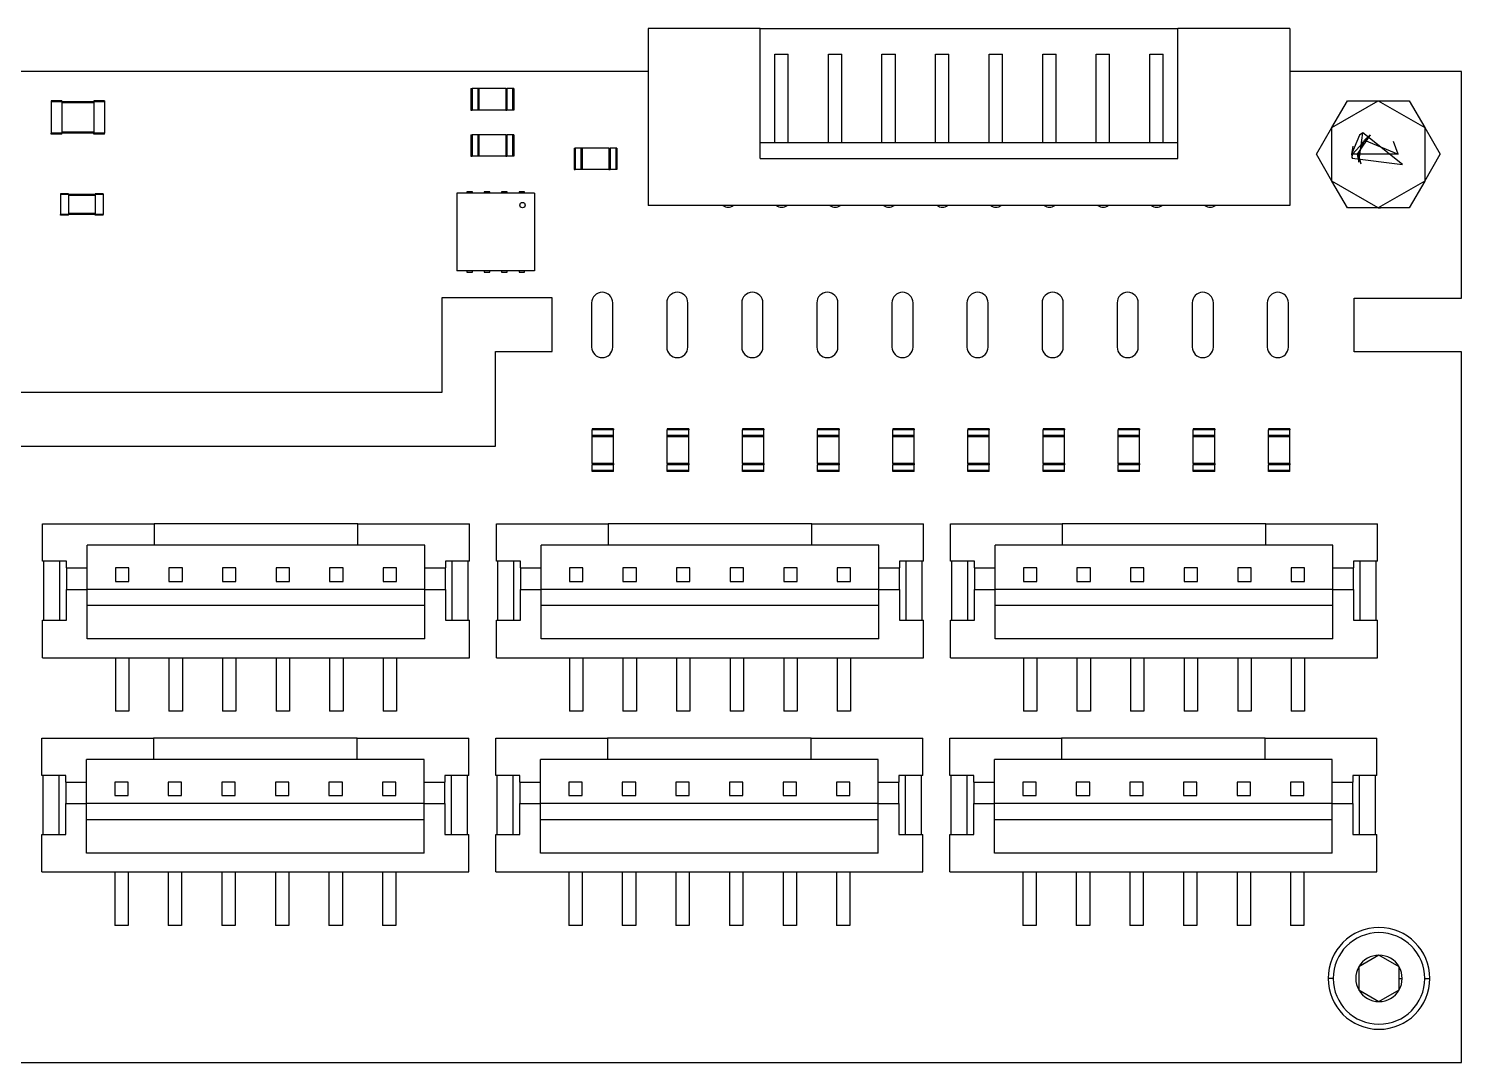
# Model space of a CAD drawing. Extents: x 1.1 to 91.1, y 1.2 to 39.8.
# Drawn here: x 37.7 to 91.1, y 1.2 to 39.8 of the extents above; entities that cross this region are included whole.
import ezdxf

# ---------------------------------------------------------------- set-up
doc = ezdxf.new("R2010")
doc.units = 0
doc.layers.get('0').update_dxf_attribs({"linetype": 'continuous'})

# ---------------------------------------------------------------- blocks, each defined once
blk = doc.blocks.new('SHAPE2DVIEW001')
at = {"color": 0}
for p, q in [((60.785, 39.765), (60.785, 33.165)), ((64.96, 39.765), (60.785, 39.765)), ((64.96, 34.915), (64.96, 39.765)), ((64.96, 39.765), (80.56, 39.765)), ((80.56, 34.915), (80.56, 39.765)), ((84.735, 39.765), (80.56, 39.765)), ((84.735, 39.765), (84.735, 33.165)), ((65.51, 38.815), (66.01, 38.815)), ((65.51, 35.515), (65.51, 38.815)), ((66.01, 35.515), (66.01, 38.815)), ((67.51, 38.815), (68.01, 38.815)), ((67.51, 35.515), (67.51, 38.815)), ((68.01, 35.515), (68.01, 38.815)), ((69.51, 38.815), (70.01, 38.815)), ((69.51, 35.515), (69.51, 38.815)), ((70.01, 35.515), (70.01, 38.815)), ((71.51, 35.515), (71.51, 38.815)), ((71.51, 38.815), (72.01, 38.815)), ((72.01, 35.515), (72.01, 38.815)), ((73.51, 38.815), (74.01, 38.815)), ((73.51, 35.515), (73.51, 38.815)), ((74.01, 35.515), (74.01, 38.815)), ((75.51, 38.815), (76.01, 38.815)), ((75.51, 35.515), (75.51, 38.815)), ((76.01, 35.515), (76.01, 38.815)), ((77.51, 35.515), (77.51, 38.815)), ((77.51, 38.815), (78.01, 38.815)), ((78.01, 35.515), (78.01, 38.815)), ((79.51, 38.815), (80.01, 38.815)), ((79.51, 35.515), (79.51, 38.815)), ((80.01, 35.515), (80.01, 38.815)), ((60.785, 38.164), (1.14, 38.164)), ((91.14, 38.164), (84.735, 38.164)), ((91.14, 29.7), (91.14, 38.164)), ((54.165, 37.525), (54.165, 36.725)), ((54.165, 37.525), (54.165, 36.725)), ((54.42, 37.525), (54.21, 37.525)), ((54.21, 37.525), (54.21, 36.725)), ((54.42, 37.525), (54.42, 36.725)), ((55.465, 37.525), (54.465, 37.525)), ((54.465, 37.525), (54.465, 36.725)), ((55.465, 37.525), (55.465, 36.725)), ((55.72, 37.525), (55.51, 37.525)), ((55.51, 37.525), (55.51, 36.725)), ((55.72, 37.525), (55.72, 36.725)), ((55.765, 37.525), (55.765, 36.725)), ((55.765, 37.525), (55.765, 36.725)), ((38.89, 37.075), (38.49, 37.075)), ((38.49, 37.035), (38.49, 35.865)), ((38.89, 37.035), (38.49, 37.035)), ((40.09, 37.035), (38.89, 37.035)), ((38.89, 37.035), (38.89, 35.865)), ((40.09, 36.995), (38.89, 36.995)), ((40.49, 37.075), (40.09, 37.075)), ((40.09, 37.035), (40.09, 35.865)), ((40.49, 37.035), (40.09, 37.035)), ((40.49, 37.035), (40.49, 35.865)), ((54.42, 36.725), (54.21, 36.725)), ((55.465, 36.725), (54.465, 36.725)), ((55.72, 36.725), (55.51, 36.725)), ((38.89, 35.865), (38.49, 35.865)), ((40.09, 35.905), (38.89, 35.905)), ((40.09, 35.865), (38.89, 35.865)), ((40.09, 35.865), (38.89, 35.865)), ((40.49, 35.865), (40.09, 35.865)), ((38.89, 35.825), (38.49, 35.825)), ((38.89, 35.825), (38.49, 35.825)), ((40.49, 35.825), (40.09, 35.825)), ((40.49, 35.825), (40.09, 35.825)), ((54.165, 35.8), (54.165, 35)), ((54.165, 35.8), (54.165, 35)), ((54.42, 35.8), (54.21, 35.8)), ((54.21, 35.8), (54.21, 35)), ((54.42, 35.8), (54.42, 35)), ((55.465, 35.8), (54.465, 35.8)), ((54.465, 35.8), (54.465, 35)), ((55.465, 35.8), (55.465, 35)), ((55.72, 35.8), (55.51, 35.8)), ((55.51, 35.8), (55.51, 35)), ((55.72, 35.8), (55.72, 35)), ((55.765, 35.8), (55.765, 35)), ((55.765, 35.8), (55.765, 35)), ((64.96, 35.515), (80.56, 35.515)), ((54.42, 35), (54.21, 35)), ((55.465, 35), (54.465, 35)), ((55.72, 35), (55.51, 35)), ((58.015, 35.3), (58.015, 34.5)), ((58.015, 35.3), (58.015, 34.5)), ((58.27, 35.3), (58.06, 35.3)), ((58.06, 35.3), (58.06, 34.5)), ((58.27, 35.3), (58.27, 34.5)), ((59.315, 35.3), (58.315, 35.3)), ((58.315, 35.3), (58.315, 34.5)), ((59.315, 35.3), (59.315, 34.5)), ((59.57, 35.3), (59.36, 35.3)), ((59.36, 35.3), (59.36, 34.5)), ((59.57, 35.3), (59.57, 34.5)), ((59.615, 35.3), (59.615, 34.5)), ((59.615, 35.3), (59.615, 34.5)), ((64.96, 34.915), (80.56, 34.915)), ((58.27, 34.5), (58.06, 34.5)), ((59.315, 34.5), (58.315, 34.5)), ((59.57, 34.5), (59.36, 34.5)), ((39.14, 33.6), (38.84, 33.6)), ((38.84, 33.57), (38.84, 32.83)), ((39.14, 33.57), (38.84, 33.57)), ((40.14, 33.57), (39.14, 33.57)), ((40.14, 33.57), (39.14, 33.57)), ((39.14, 33.57), (39.14, 32.83)), ((40.14, 33.54), (39.14, 33.54)), ((40.44, 33.6), (40.14, 33.6)), ((40.14, 33.57), (40.14, 32.83)), ((40.44, 33.57), (40.14, 33.57)), ((40.44, 33.57), (40.44, 32.83)), ((56.54, 33.625), (53.64, 33.625)), ((53.64, 33.625), (53.64, 30.725)), ((54.01, 33.675), (54.01, 33.625)), ((54.22, 33.675), (54.01, 33.675)), ((54.22, 33.625), (54.22, 33.675)), ((54.66, 33.675), (54.66, 33.625)), ((54.87, 33.675), (54.66, 33.675)), ((54.87, 33.625), (54.87, 33.675)), ((55.31, 33.675), (55.31, 33.625)), ((55.52, 33.675), (55.31, 33.675)), ((55.52, 33.625), (55.52, 33.675)), ((55.96, 33.675), (55.96, 33.625)), ((56.17, 33.675), (55.96, 33.675)), ((56.17, 33.625), (56.17, 33.675)), ((56.54, 33.625), (56.54, 30.725)), ((84.735, 33.165), (60.785, 33.165)), ((39.14, 32.83), (38.84, 32.83)), ((39.14, 32.8), (38.84, 32.8)), ((39.14, 32.8), (38.84, 32.8)), ((40.14, 32.86), (39.14, 32.86)), ((40.14, 32.83), (39.14, 32.83)), ((40.14, 32.83), (39.14, 32.83)), ((40.44, 32.83), (40.14, 32.83)), ((40.44, 32.8), (40.14, 32.8)), ((40.44, 32.8), (40.14, 32.8)), ((56.54, 30.725), (53.64, 30.725)), ((54.01, 30.725), (54.01, 30.675)), ((54.01, 30.675), (54.22, 30.675)), ((54.22, 30.675), (54.22, 30.725)), ((54.66, 30.725), (54.66, 30.675)), ((54.66, 30.675), (54.87, 30.675)), ((54.87, 30.675), (54.87, 30.725)), ((55.31, 30.725), (55.31, 30.675)), ((55.31, 30.675), (55.52, 30.675)), ((55.52, 30.675), (55.52, 30.725)), ((55.96, 30.725), (55.96, 30.675)), ((55.96, 30.675), (56.17, 30.675)), ((56.17, 30.675), (56.17, 30.725)), ((53.08, 29.711), (53.08, 27.711)), ((55.08, 29.711), (53.08, 29.711)), ((57.201, 29.711), (55.08, 29.711)), ((57.201, 27.711), (57.201, 29.711)), ((58.67, 29.525), (58.67, 27.875)), ((59.46, 27.875), (59.46, 29.525)), ((61.473, 29.525), (61.473, 27.875)), ((62.263, 27.875), (62.263, 29.525)), ((64.276, 29.525), (64.276, 27.875)), ((65.066, 27.875), (65.066, 29.525)), ((67.078, 29.525), (67.078, 27.875)), ((67.868, 27.875), (67.868, 29.525)), ((69.881, 29.525), (69.881, 27.875)), ((70.671, 27.875), (70.671, 29.525)), ((72.684, 29.525), (72.684, 27.875)), ((73.474, 27.875), (73.474, 29.525)), ((75.487, 29.525), (75.487, 27.875)), ((76.277, 27.875), (76.277, 29.525)), ((78.289, 29.525), (78.289, 27.875)), ((79.079, 27.875), (79.079, 29.525)), ((81.092, 29.525), (81.092, 27.875)), ((81.882, 27.875), (81.882, 29.525)), ((83.895, 29.525), (83.895, 27.875)), ((84.685, 27.875), (84.685, 29.525)), ((87.14, 27.7), (87.14, 29.7)), ((87.14, 29.7), (91.14, 29.7)), ((53.08, 27.711), (53.08, 26.178)), ((55.08, 27.711), (57.201, 27.711)), ((55.08, 26.178), (55.08, 27.711)), ((91.14, 27.7), (87.14, 27.7)), ((91.14, 1.165), (91.14, 27.7)), ((53.08, 26.178), (37.153, 26.178)), ((55.08, 24.178), (55.08, 26.178)), ((59.49, 24.825), (58.69, 24.825)), ((58.69, 24.57), (58.69, 24.78)), ((59.49, 24.78), (58.69, 24.78)), ((59.49, 24.57), (59.49, 24.78)), ((62.296, 24.825), (61.496, 24.825)), ((61.496, 24.57), (61.496, 24.78)), ((62.296, 24.78), (61.496, 24.78)), ((62.296, 24.57), (62.296, 24.78)), ((65.101, 24.825), (64.301, 24.825)), ((64.301, 24.57), (64.301, 24.78)), ((65.101, 24.78), (64.301, 24.78)), ((65.101, 24.57), (65.101, 24.78)), ((67.907, 24.825), (67.107, 24.825)), ((67.107, 24.57), (67.107, 24.78)), ((67.907, 24.78), (67.107, 24.78)), ((67.907, 24.57), (67.907, 24.78)), ((70.712, 24.825), (69.912, 24.825)), ((70.712, 24.825), (69.912, 24.825)), ((69.912, 24.57), (69.912, 24.78)), ((70.712, 24.78), (69.912, 24.78)), ((70.712, 24.57), (70.712, 24.78)), ((73.518, 24.825), (72.718, 24.825)), ((73.518, 24.825), (72.718, 24.825)), ((72.718, 24.57), (72.718, 24.78)), ((73.518, 24.78), (72.718, 24.78)), ((73.518, 24.57), (73.518, 24.78)), ((76.323, 24.825), (75.523, 24.825)), ((75.523, 24.57), (75.523, 24.78)), ((76.323, 24.78), (75.523, 24.78)), ((76.323, 24.57), (76.323, 24.78)), ((79.129, 24.825), (78.329, 24.825)), ((78.329, 24.57), (78.329, 24.78)), ((79.129, 24.78), (78.329, 24.78)), ((79.129, 24.57), (79.129, 24.78)), ((81.934, 24.825), (81.134, 24.825)), ((81.134, 24.57), (81.134, 24.78)), ((81.934, 24.78), (81.134, 24.78)), ((81.934, 24.57), (81.934, 24.78)), ((84.74, 24.825), (83.94, 24.825)), ((83.94, 24.57), (83.94, 24.78)), ((84.74, 24.78), (83.94, 24.78)), ((84.74, 24.57), (84.74, 24.78)), ((37.153, 24.178), (53.08, 24.178)), ((53.08, 24.178), (55.08, 24.178)), ((59.49, 24.57), (58.69, 24.57)), ((58.69, 23.525), (58.69, 24.525)), ((59.49, 24.525), (58.69, 24.525)), ((59.49, 23.525), (59.49, 24.525)), ((62.296, 24.57), (61.496, 24.57)), ((61.496, 23.525), (61.496, 24.525)), ((62.296, 24.525), (61.496, 24.525)), ((62.296, 23.525), (62.296, 24.525)), ((65.101, 24.57), (64.301, 24.57)), ((64.301, 23.525), (64.301, 24.525)), ((65.101, 24.525), (64.301, 24.525)), ((65.101, 23.525), (65.101, 24.525)), ((67.907, 24.57), (67.107, 24.57)), ((67.107, 23.525), (67.107, 24.525)), ((67.907, 24.525), (67.107, 24.525)), ((67.907, 23.525), (67.907, 24.525)), ((70.712, 24.57), (69.912, 24.57)), ((69.912, 23.525), (69.912, 24.525)), ((70.712, 24.525), (69.912, 24.525)), ((70.712, 23.525), (70.712, 24.525)), ((73.518, 24.57), (72.718, 24.57)), ((72.718, 23.525), (72.718, 24.525)), ((73.518, 24.525), (72.718, 24.525)), ((73.518, 23.525), (73.518, 24.525)), ((76.323, 24.57), (75.523, 24.57)), ((75.523, 23.525), (75.523, 24.525)), ((76.323, 24.525), (75.523, 24.525)), ((76.323, 23.525), (76.323, 24.525)), ((79.129, 24.57), (78.329, 24.57)), ((78.329, 23.525), (78.329, 24.525)), ((79.129, 24.525), (78.329, 24.525)), ((79.129, 23.525), (79.129, 24.525)), ((81.934, 24.57), (81.134, 24.57)), ((81.134, 23.525), (81.134, 24.525)), ((81.934, 24.525), (81.134, 24.525)), ((81.934, 23.525), (81.934, 24.525)), ((84.74, 24.57), (83.94, 24.57)), ((83.94, 23.525), (83.94, 24.525)), ((84.74, 24.525), (83.94, 24.525)), ((84.74, 23.525), (84.74, 24.525)), ((59.49, 23.525), (58.69, 23.525)), ((58.69, 23.27), (58.69, 23.48)), ((59.49, 23.48), (58.69, 23.48)), ((59.49, 23.27), (58.69, 23.27)), ((59.49, 23.225), (58.69, 23.225)), ((59.49, 23.27), (59.49, 23.48)), ((62.296, 23.525), (61.496, 23.525)), ((61.496, 23.27), (61.496, 23.48)), ((62.296, 23.48), (61.496, 23.48)), ((62.296, 23.27), (61.496, 23.27)), ((62.296, 23.225), (61.496, 23.225)), ((62.296, 23.27), (62.296, 23.48)), ((65.101, 23.525), (64.301, 23.525)), ((64.301, 23.27), (64.301, 23.48)), ((65.101, 23.48), (64.301, 23.48)), ((65.101, 23.27), (64.301, 23.27)), ((65.101, 23.225), (64.301, 23.225)), ((65.101, 23.27), (65.101, 23.48)), ((67.907, 23.525), (67.107, 23.525)), ((67.107, 23.27), (67.107, 23.48)), ((67.907, 23.48), (67.107, 23.48)), ((67.907, 23.27), (67.107, 23.27)), ((67.907, 23.225), (67.107, 23.225)), ((67.907, 23.27), (67.907, 23.48)), ((70.712, 23.525), (69.912, 23.525)), ((69.912, 23.27), (69.912, 23.48)), ((70.712, 23.48), (69.912, 23.48)), ((70.712, 23.27), (69.912, 23.27)), ((70.712, 23.225), (69.912, 23.225)), ((70.712, 23.27), (70.712, 23.48)), ((73.518, 23.525), (72.718, 23.525)), ((72.718, 23.27), (72.718, 23.48)), ((73.518, 23.48), (72.718, 23.48)), ((73.518, 23.27), (72.718, 23.27)), ((73.518, 23.225), (72.718, 23.225)), ((73.518, 23.27), (73.518, 23.48)), ((76.323, 23.525), (75.523, 23.525)), ((75.523, 23.27), (75.523, 23.48)), ((76.323, 23.48), (75.523, 23.48)), ((76.323, 23.27), (75.523, 23.27)), ((76.323, 23.225), (75.523, 23.225)), ((76.323, 23.225), (75.523, 23.225)), ((76.323, 23.27), (76.323, 23.48)), ((79.129, 23.525), (78.329, 23.525)), ((78.329, 23.27), (78.329, 23.48)), ((79.129, 23.48), (78.329, 23.48)), ((79.129, 23.27), (78.329, 23.27)), ((79.129, 23.225), (78.329, 23.225)), ((79.129, 23.225), (78.329, 23.225)), ((79.129, 23.27), (79.129, 23.48)), ((81.934, 23.525), (81.134, 23.525)), ((81.134, 23.27), (81.134, 23.48)), ((81.934, 23.48), (81.134, 23.48)), ((81.934, 23.27), (81.134, 23.27)), ((81.934, 23.225), (81.134, 23.225)), ((81.934, 23.225), (81.134, 23.225)), ((81.934, 23.27), (81.934, 23.48)), ((84.74, 23.525), (83.94, 23.525)), ((83.94, 23.27), (83.94, 23.48)), ((84.74, 23.48), (83.94, 23.48)), ((84.74, 23.27), (83.94, 23.27)), ((84.74, 23.225), (83.94, 23.225)), ((84.74, 23.27), (84.74, 23.48)), ((38.165, 19.875), (38.165, 21.275)), ((38.165, 21.275), (42.34, 21.275)), ((49.94, 21.275), (42.34, 21.275)), ((42.34, 21.275), (42.34, 20.475)), ((49.94, 21.275), (54.115, 21.275)), ((49.94, 20.475), (49.94, 21.275)), ((54.115, 19.875), (54.115, 21.275)), ((55.115, 19.875), (55.115, 21.275)), ((55.115, 21.275), (59.29, 21.275)), ((66.89, 21.275), (59.29, 21.275)), ((59.29, 21.275), (59.29, 20.475)), ((66.89, 21.275), (71.065, 21.275)), ((66.89, 20.475), (66.89, 21.275)), ((71.065, 19.875), (71.065, 21.275)), ((72.065, 19.875), (72.065, 21.275)), ((72.065, 21.275), (76.24, 21.275)), ((83.84, 21.275), (76.24, 21.275)), ((76.24, 21.275), (76.24, 20.475)), ((83.84, 21.275), (88.015, 21.275)), ((83.84, 20.475), (83.84, 21.275)), ((88.015, 19.875), (88.015, 21.275)), ((39.84, 19.625), (39.84, 20.475)), ((42.34, 20.475), (39.84, 20.475)), ((49.94, 20.475), (42.34, 20.475)), ((52.44, 20.475), (49.94, 20.475)), ((52.44, 19.625), (52.44, 20.475)), ((56.79, 19.625), (56.79, 20.475)), ((59.29, 20.475), (56.79, 20.475)), ((66.89, 20.475), (59.29, 20.475)), ((69.39, 20.475), (66.89, 20.475)), ((69.39, 19.625), (69.39, 20.475)), ((73.74, 19.625), (73.74, 20.475)), ((76.24, 20.475), (73.74, 20.475)), ((83.84, 20.475), (76.24, 20.475)), ((86.34, 20.475), (83.84, 20.475)), ((86.34, 19.625), (86.34, 20.475)), ((39.065, 19.875), (38.165, 19.875)), ((38.215, 17.675), (38.215, 19.875)), ((38.815, 17.675), (38.815, 19.875)), ((39.065, 19.625), (39.065, 19.875)), ((53.215, 19.875), (53.215, 19.625)), ((54.115, 19.875), (53.215, 19.875)), ((53.465, 17.675), (53.465, 19.875)), ((54.065, 17.675), (54.065, 19.875)), ((56.015, 19.875), (55.115, 19.875)), ((55.165, 17.675), (55.165, 19.875)), ((55.765, 17.675), (55.765, 19.875)), ((56.015, 19.625), (56.015, 19.875)), ((70.165, 19.875), (70.165, 19.625)), ((71.065, 19.875), (70.165, 19.875)), ((70.415, 17.675), (70.415, 19.875)), ((71.015, 17.675), (71.015, 19.875)), ((72.965, 19.875), (72.065, 19.875)), ((72.115, 17.675), (72.115, 19.875)), ((72.715, 17.675), (72.715, 19.875)), ((72.965, 19.625), (72.965, 19.875)), ((87.115, 19.875), (87.115, 19.625)), ((88.015, 19.875), (87.115, 19.875)), ((87.365, 17.675), (87.365, 19.875)), ((87.965, 17.675), (87.965, 19.875)), ((39.065, 19.625), (39.065, 18.825)), ((39.065, 19.625), (39.84, 19.625)), ((39.84, 18.825), (39.84, 19.625)), ((40.89, 19.625), (40.89, 19.125)), ((41.39, 19.625), (40.89, 19.625)), ((41.39, 19.125), (41.39, 19.625)), ((43.39, 19.625), (42.89, 19.625)), ((42.89, 19.625), (42.89, 19.125)), ((43.39, 19.125), (43.39, 19.625)), ((45.39, 19.625), (44.89, 19.625)), ((44.89, 19.625), (44.89, 19.125)), ((45.39, 19.125), (45.39, 19.625)), ((46.89, 19.625), (46.89, 19.125)), ((47.39, 19.625), (46.89, 19.625)), ((47.39, 19.125), (47.39, 19.625)), ((49.39, 19.625), (48.89, 19.625)), ((48.89, 19.625), (48.89, 19.125)), ((49.39, 19.125), (49.39, 19.625)), ((51.39, 19.625), (50.89, 19.625)), ((50.89, 19.625), (50.89, 19.125)), ((51.39, 19.125), (51.39, 19.625)), ((52.44, 18.825), (52.44, 19.625)), ((52.44, 19.625), (53.215, 19.625)), ((53.215, 18.825), (53.215, 19.625)), ((56.015, 19.625), (56.015, 18.825)), ((56.015, 19.625), (56.79, 19.625)), ((56.79, 18.825), (56.79, 19.625)), ((57.84, 19.625), (57.84, 19.125)), ((58.34, 19.625), (57.84, 19.625)), ((58.34, 19.125), (58.34, 19.625)), ((60.34, 19.625), (59.84, 19.625)), ((59.84, 19.625), (59.84, 19.125)), ((60.34, 19.125), (60.34, 19.625)), ((62.34, 19.625), (61.84, 19.625)), ((61.84, 19.625), (61.84, 19.125)), ((62.34, 19.125), (62.34, 19.625)), ((63.84, 19.625), (63.84, 19.125)), ((64.34, 19.625), (63.84, 19.625)), ((64.34, 19.125), (64.34, 19.625)), ((66.34, 19.625), (65.84, 19.625)), ((65.84, 19.625), (65.84, 19.125)), ((66.34, 19.125), (66.34, 19.625)), ((68.34, 19.625), (67.84, 19.625)), ((67.84, 19.625), (67.84, 19.125)), ((68.34, 19.125), (68.34, 19.625)), ((69.39, 18.825), (69.39, 19.625)), ((69.39, 19.625), (70.165, 19.625)), ((70.165, 18.825), (70.165, 19.625)), ((72.965, 19.625), (72.965, 18.825)), ((72.965, 19.625), (73.74, 19.625)), ((73.74, 18.825), (73.74, 19.625)), ((74.79, 19.625), (74.79, 19.125)), ((75.29, 19.625), (74.79, 19.625)), ((75.29, 19.125), (75.29, 19.625)), ((77.29, 19.625), (76.79, 19.625)), ((76.79, 19.625), (76.79, 19.125)), ((77.29, 19.125), (77.29, 19.625)), ((79.29, 19.625), (78.79, 19.625)), ((78.79, 19.625), (78.79, 19.125)), ((79.29, 19.125), (79.29, 19.625)), ((80.79, 19.625), (80.79, 19.125)), ((81.29, 19.625), (80.79, 19.625)), ((81.29, 19.125), (81.29, 19.625)), ((83.29, 19.625), (82.79, 19.625)), ((82.79, 19.625), (82.79, 19.125)), ((83.29, 19.125), (83.29, 19.625)), ((85.29, 19.625), (84.79, 19.625)), ((84.79, 19.625), (84.79, 19.125)), ((85.29, 19.125), (85.29, 19.625)), ((86.34, 18.825), (86.34, 19.625)), ((86.34, 19.625), (87.115, 19.625)), ((87.115, 18.825), (87.115, 19.625)), ((39.065, 17.675), (39.065, 18.825)), ((39.065, 18.825), (39.84, 18.825)), ((39.84, 16.975), (39.84, 18.825)), ((52.44, 18.825), (39.84, 18.825)), ((40.89, 19.125), (41.39, 19.125)), ((42.89, 19.125), (43.39, 19.125)), ((44.89, 19.125), (45.39, 19.125)), ((46.89, 19.125), (47.39, 19.125)), ((48.89, 19.125), (49.39, 19.125)), ((50.89, 19.125), (51.39, 19.125)), ((52.44, 16.975), (52.44, 18.825)), ((52.44, 18.825), (53.215, 18.825)), ((53.215, 18.825), (53.215, 17.675)), ((56.015, 17.675), (56.015, 18.825)), ((56.015, 18.825), (56.79, 18.825)), ((56.79, 16.975), (56.79, 18.825)), ((69.39, 18.825), (56.79, 18.825)), ((57.84, 19.125), (58.34, 19.125)), ((59.84, 19.125), (60.34, 19.125)), ((61.84, 19.125), (62.34, 19.125)), ((63.84, 19.125), (64.34, 19.125)), ((65.84, 19.125), (66.34, 19.125)), ((67.84, 19.125), (68.34, 19.125)), ((69.39, 16.975), (69.39, 18.825)), ((69.39, 18.825), (70.165, 18.825)), ((70.165, 18.825), (70.165, 17.675)), ((72.965, 17.675), (72.965, 18.825)), ((72.965, 18.825), (73.74, 18.825)), ((73.74, 16.975), (73.74, 18.825)), ((86.34, 18.825), (73.74, 18.825)), ((74.79, 19.125), (75.29, 19.125)), ((76.79, 19.125), (77.29, 19.125)), ((78.79, 19.125), (79.29, 19.125)), ((80.79, 19.125), (81.29, 19.125)), ((82.79, 19.125), (83.29, 19.125)), ((84.79, 19.125), (85.29, 19.125)), ((86.34, 16.975), (86.34, 18.825)), ((86.34, 18.825), (87.115, 18.825)), ((87.115, 18.825), (87.115, 17.675)), ((52.44, 18.225), (39.84, 18.225)), ((69.39, 18.225), (56.79, 18.225)), ((86.34, 18.225), (73.74, 18.225)), ((38.165, 16.275), (38.165, 17.675)), ((38.165, 17.675), (39.065, 17.675)), ((53.215, 17.675), (54.115, 17.675)), ((54.115, 16.275), (54.115, 17.675)), ((55.115, 16.275), (55.115, 17.675)), ((55.115, 17.675), (56.015, 17.675)), ((70.165, 17.675), (71.065, 17.675)), ((71.065, 16.275), (71.065, 17.675)), ((72.065, 16.275), (72.065, 17.675)), ((72.065, 17.675), (72.965, 17.675)), ((87.115, 17.675), (88.015, 17.675)), ((88.015, 16.275), (88.015, 17.675)), ((52.44, 16.975), (39.84, 16.975)), ((69.39, 16.975), (56.79, 16.975)), ((86.34, 16.975), (73.74, 16.975)), ((38.165, 16.275), (54.115, 16.275)), ((40.89, 16.275), (40.89, 14.275)), ((41.39, 16.275), (41.39, 14.275)), ((42.89, 16.275), (42.89, 14.275)), ((43.39, 16.275), (43.39, 14.275)), ((44.89, 16.275), (44.89, 14.275)), ((45.39, 16.275), (45.39, 14.275)), ((46.89, 16.275), (46.89, 14.275)), ((47.39, 16.275), (47.39, 14.275)), ((48.89, 16.275), (48.89, 14.275)), ((49.39, 16.275), (49.39, 14.275)), ((50.89, 16.275), (50.89, 14.275)), ((51.39, 16.275), (51.39, 14.275)), ((55.115, 16.275), (71.065, 16.275)), ((57.84, 16.275), (57.84, 14.275)), ((58.34, 16.275), (58.34, 14.275)), ((59.84, 16.275), (59.84, 14.275)), ((60.34, 16.275), (60.34, 14.275)), ((61.84, 16.275), (61.84, 14.275)), ((62.34, 16.275), (62.34, 14.275)), ((63.84, 16.275), (63.84, 14.275)), ((64.34, 16.275), (64.34, 14.275)), ((65.84, 16.275), (65.84, 14.275)), ((66.34, 16.275), (66.34, 14.275)), ((67.84, 16.275), (67.84, 14.275)), ((68.34, 16.275), (68.34, 14.275)), ((72.065, 16.275), (88.015, 16.275)), ((74.79, 16.275), (74.79, 14.275)), ((75.29, 16.275), (75.29, 14.275)), ((76.79, 16.275), (76.79, 14.275)), ((77.29, 16.275), (77.29, 14.275)), ((78.79, 16.275), (78.79, 14.275)), ((79.29, 16.275), (79.29, 14.275)), ((80.79, 16.275), (80.79, 14.275)), ((81.29, 16.275), (81.29, 14.275)), ((82.79, 16.275), (82.79, 14.275)), ((83.29, 16.275), (83.29, 14.275)), ((84.79, 16.275), (84.79, 14.275)), ((85.29, 16.275), (85.29, 14.275)), ((41.39, 14.275), (40.89, 14.275)), ((43.39, 14.275), (42.89, 14.275)), ((45.39, 14.275), (44.89, 14.275)), ((47.39, 14.275), (46.89, 14.275)), ((49.39, 14.275), (48.89, 14.275)), ((51.39, 14.275), (50.89, 14.275)), ((58.34, 14.275), (57.84, 14.275)), ((60.34, 14.275), (59.84, 14.275)), ((62.34, 14.275), (61.84, 14.275)), ((64.34, 14.275), (63.84, 14.275)), ((66.34, 14.275), (65.84, 14.275)), ((68.34, 14.275), (67.84, 14.275)), ((75.29, 14.275), (74.79, 14.275)), ((77.29, 14.275), (76.79, 14.275)), ((79.29, 14.275), (78.79, 14.275)), ((81.29, 14.275), (80.79, 14.275)), ((83.29, 14.275), (82.79, 14.275)), ((85.29, 14.275), (84.79, 14.275)), ((38.14, 11.875), (38.14, 13.275)), ((38.14, 13.275), (42.315, 13.275)), ((49.915, 13.275), (42.315, 13.275)), ((42.315, 13.275), (42.315, 12.475)), ((49.915, 13.275), (54.09, 13.275)), ((49.915, 12.475), (49.915, 13.275)), ((54.09, 11.875), (54.09, 13.275)), ((55.09, 11.875), (55.09, 13.275)), ((55.09, 13.275), (59.265, 13.275)), ((66.865, 13.275), (59.265, 13.275)), ((59.265, 13.275), (59.265, 12.475)), ((66.865, 13.275), (71.04, 13.275)), ((66.865, 12.475), (66.865, 13.275)), ((71.04, 11.875), (71.04, 13.275)), ((72.04, 11.875), (72.04, 13.275)), ((72.04, 13.275), (76.215, 13.275)), ((83.815, 13.275), (76.215, 13.275)), ((76.215, 13.275), (76.215, 12.475)), ((83.815, 13.275), (87.99, 13.275)), ((83.815, 12.475), (83.815, 13.275)), ((87.99, 11.875), (87.99, 13.275)), ((39.815, 11.625), (39.815, 12.475)), ((42.315, 12.475), (39.815, 12.475)), ((49.915, 12.475), (42.315, 12.475)), ((52.415, 12.475), (49.915, 12.475)), ((52.415, 11.625), (52.415, 12.475)), ((56.765, 11.625), (56.765, 12.475)), ((59.265, 12.475), (56.765, 12.475)), ((66.865, 12.475), (59.265, 12.475)), ((69.365, 12.475), (66.865, 12.475)), ((69.365, 11.625), (69.365, 12.475)), ((73.715, 11.625), (73.715, 12.475)), ((76.215, 12.475), (73.715, 12.475)), ((83.815, 12.475), (76.215, 12.475)), ((86.315, 12.475), (83.815, 12.475)), ((86.315, 11.625), (86.315, 12.475)), ((39.04, 11.875), (38.14, 11.875)), ((38.19, 9.675), (38.19, 11.875)), ((38.79, 9.675), (38.79, 11.875)), ((39.04, 11.625), (39.04, 11.875)), ((53.19, 11.875), (53.19, 11.625)), ((54.09, 11.875), (53.19, 11.875)), ((53.44, 9.675), (53.44, 11.875)), ((54.04, 9.675), (54.04, 11.875)), ((55.99, 11.875), (55.09, 11.875)), ((55.14, 9.675), (55.14, 11.875)), ((55.74, 9.675), (55.74, 11.875)), ((55.99, 11.625), (55.99, 11.875)), ((70.14, 11.875), (70.14, 11.625)), ((71.04, 11.875), (70.14, 11.875)), ((70.39, 9.675), (70.39, 11.875)), ((70.99, 9.675), (70.99, 11.875)), ((72.94, 11.875), (72.04, 11.875)), ((72.09, 9.675), (72.09, 11.875)), ((72.69, 9.675), (72.69, 11.875)), ((72.94, 11.625), (72.94, 11.875)), ((87.09, 11.875), (87.09, 11.625)), ((87.99, 11.875), (87.09, 11.875)), ((87.34, 9.675), (87.34, 11.875)), ((87.94, 9.675), (87.94, 11.875)), ((39.04, 11.625), (39.04, 10.825)), ((39.04, 11.625), (39.815, 11.625)), ((39.815, 10.825), (39.815, 11.625)), ((40.865, 11.625), (40.865, 11.125)), ((41.365, 11.625), (40.865, 11.625)), ((41.365, 11.125), (41.365, 11.625)), ((43.365, 11.625), (42.865, 11.625)), ((42.865, 11.625), (42.865, 11.125)), ((43.365, 11.125), (43.365, 11.625)), ((45.365, 11.625), (44.865, 11.625)), ((44.865, 11.625), (44.865, 11.125)), ((45.365, 11.125), (45.365, 11.625)), ((46.865, 11.625), (46.865, 11.125)), ((47.365, 11.625), (46.865, 11.625)), ((47.365, 11.125), (47.365, 11.625)), ((49.365, 11.625), (48.865, 11.625)), ((48.865, 11.625), (48.865, 11.125)), ((49.365, 11.125), (49.365, 11.625)), ((51.365, 11.625), (50.865, 11.625)), ((50.865, 11.625), (50.865, 11.125)), ((51.365, 11.125), (51.365, 11.625)), ((52.415, 10.825), (52.415, 11.625)), ((52.415, 11.625), (53.19, 11.625)), ((53.19, 10.825), (53.19, 11.625)), ((55.99, 11.625), (55.99, 10.825)), ((55.99, 11.625), (56.765, 11.625)), ((56.765, 10.825), (56.765, 11.625)), ((57.815, 11.625), (57.815, 11.125)), ((58.315, 11.625), (57.815, 11.625)), ((58.315, 11.125), (58.315, 11.625)), ((60.315, 11.625), (59.815, 11.625)), ((59.815, 11.625), (59.815, 11.125)), ((60.315, 11.125), (60.315, 11.625)), ((62.315, 11.625), (61.815, 11.625)), ((61.815, 11.625), (61.815, 11.125)), ((62.315, 11.125), (62.315, 11.625)), ((63.815, 11.625), (63.815, 11.125)), ((64.315, 11.625), (63.815, 11.625)), ((64.315, 11.125), (64.315, 11.625)), ((66.315, 11.625), (65.815, 11.625)), ((65.815, 11.625), (65.815, 11.125)), ((66.315, 11.125), (66.315, 11.625)), ((68.315, 11.625), (67.815, 11.625)), ((67.815, 11.625), (67.815, 11.125)), ((68.315, 11.125), (68.315, 11.625)), ((69.365, 10.825), (69.365, 11.625)), ((69.365, 11.625), (70.14, 11.625)), ((70.14, 10.825), (70.14, 11.625)), ((72.94, 11.625), (72.94, 10.825)), ((72.94, 11.625), (73.715, 11.625)), ((73.715, 10.825), (73.715, 11.625)), ((74.765, 11.625), (74.765, 11.125)), ((75.265, 11.625), (74.765, 11.625)), ((75.265, 11.125), (75.265, 11.625)), ((77.265, 11.625), (76.765, 11.625)), ((76.765, 11.625), (76.765, 11.125)), ((77.265, 11.125), (77.265, 11.625)), ((79.265, 11.625), (78.765, 11.625)), ((78.765, 11.625), (78.765, 11.125)), ((79.265, 11.125), (79.265, 11.625)), ((80.765, 11.625), (80.765, 11.125)), ((81.265, 11.625), (80.765, 11.625)), ((81.265, 11.125), (81.265, 11.625)), ((83.265, 11.625), (82.765, 11.625)), ((82.765, 11.625), (82.765, 11.125)), ((83.265, 11.125), (83.265, 11.625)), ((85.265, 11.625), (84.765, 11.625)), ((84.765, 11.625), (84.765, 11.125)), ((85.265, 11.125), (85.265, 11.625)), ((86.315, 10.825), (86.315, 11.625)), ((86.315, 11.625), (87.09, 11.625)), ((87.09, 10.825), (87.09, 11.625)), ((39.04, 9.675), (39.04, 10.825)), ((39.04, 10.825), (39.815, 10.825)), ((39.815, 8.975), (39.815, 10.825)), ((52.415, 10.825), (39.815, 10.825)), ((40.865, 11.125), (41.365, 11.125)), ((42.865, 11.125), (43.365, 11.125)), ((44.865, 11.125), (45.365, 11.125)), ((46.865, 11.125), (47.365, 11.125)), ((48.865, 11.125), (49.365, 11.125)), ((50.865, 11.125), (51.365, 11.125)), ((52.415, 8.975), (52.415, 10.825)), ((52.415, 10.825), (53.19, 10.825)), ((53.19, 10.825), (53.19, 9.675)), ((55.99, 9.675), (55.99, 10.825)), ((55.99, 10.825), (56.765, 10.825)), ((56.765, 8.975), (56.765, 10.825)), ((69.365, 10.825), (56.765, 10.825)), ((57.815, 11.125), (58.315, 11.125)), ((59.815, 11.125), (60.315, 11.125)), ((61.815, 11.125), (62.315, 11.125)), ((63.815, 11.125), (64.315, 11.125)), ((65.815, 11.125), (66.315, 11.125)), ((67.815, 11.125), (68.315, 11.125)), ((69.365, 8.975), (69.365, 10.825)), ((69.365, 10.825), (70.14, 10.825)), ((70.14, 10.825), (70.14, 9.675)), ((72.94, 9.675), (72.94, 10.825)), ((72.94, 10.825), (73.715, 10.825)), ((73.715, 8.975), (73.715, 10.825)), ((86.315, 10.825), (73.715, 10.825)), ((74.765, 11.125), (75.265, 11.125)), ((76.765, 11.125), (77.265, 11.125)), ((78.765, 11.125), (79.265, 11.125)), ((80.765, 11.125), (81.265, 11.125)), ((82.765, 11.125), (83.265, 11.125)), ((84.765, 11.125), (85.265, 11.125)), ((86.315, 8.975), (86.315, 10.825)), ((86.315, 10.825), (87.09, 10.825)), ((87.09, 10.825), (87.09, 9.675)), ((52.415, 10.225), (39.815, 10.225)), ((69.365, 10.225), (56.765, 10.225)), ((86.315, 10.225), (73.715, 10.225)), ((38.14, 8.275), (38.14, 9.675)), ((38.14, 9.675), (39.04, 9.675)), ((53.19, 9.675), (54.09, 9.675)), ((54.09, 8.275), (54.09, 9.675)), ((55.09, 8.275), (55.09, 9.675)), ((55.09, 9.675), (55.99, 9.675)), ((70.14, 9.675), (71.04, 9.675)), ((71.04, 8.275), (71.04, 9.675)), ((72.04, 8.275), (72.04, 9.675)), ((72.04, 9.675), (72.94, 9.675)), ((87.09, 9.675), (87.99, 9.675)), ((87.99, 8.275), (87.99, 9.675)), ((52.415, 8.975), (39.815, 8.975)), ((69.365, 8.975), (56.765, 8.975)), ((86.315, 8.975), (73.715, 8.975)), ((38.14, 8.275), (54.09, 8.275)), ((40.865, 8.275), (40.865, 6.275)), ((41.365, 8.275), (41.365, 6.275)), ((42.865, 8.275), (42.865, 6.275)), ((43.365, 8.275), (43.365, 6.275)), ((44.865, 8.275), (44.865, 6.275)), ((45.365, 8.275), (45.365, 6.275)), ((46.865, 8.275), (46.865, 6.275)), ((47.365, 8.275), (47.365, 6.275)), ((48.865, 8.275), (48.865, 6.275)), ((49.365, 8.275), (49.365, 6.275)), ((50.865, 8.275), (50.865, 6.275)), ((51.365, 8.275), (51.365, 6.275)), ((55.09, 8.275), (71.04, 8.275)), ((57.815, 8.275), (57.815, 6.275)), ((58.315, 8.275), (58.315, 6.275)), ((59.815, 8.275), (59.815, 6.275)), ((60.315, 8.275), (60.315, 6.275)), ((61.815, 8.275), (61.815, 6.275)), ((62.315, 8.275), (62.315, 6.275)), ((63.815, 8.275), (63.815, 6.275)), ((64.315, 8.275), (64.315, 6.275)), ((65.815, 8.275), (65.815, 6.275)), ((66.315, 8.275), (66.315, 6.275)), ((67.815, 8.275), (67.815, 6.275)), ((68.315, 8.275), (68.315, 6.275)), ((72.04, 8.275), (87.99, 8.275)), ((74.765, 8.275), (74.765, 6.275)), ((75.265, 8.275), (75.265, 6.275)), ((76.765, 8.275), (76.765, 6.275)), ((77.265, 8.275), (77.265, 6.275)), ((78.765, 8.275), (78.765, 6.275)), ((79.265, 8.275), (79.265, 6.275)), ((80.765, 8.275), (80.765, 6.275)), ((81.265, 8.275), (81.265, 6.275)), ((82.765, 8.275), (82.765, 6.275)), ((83.265, 8.275), (83.265, 6.275)), ((84.765, 8.275), (84.765, 6.275)), ((85.265, 8.275), (85.265, 6.275)), ((41.365, 6.275), (40.865, 6.275)), ((43.365, 6.275), (42.865, 6.275)), ((45.365, 6.275), (44.865, 6.275)), ((47.365, 6.275), (46.865, 6.275)), ((49.365, 6.275), (48.865, 6.275)), ((51.365, 6.275), (50.865, 6.275)), ((58.315, 6.275), (57.815, 6.275)), ((60.315, 6.275), (59.815, 6.275)), ((62.315, 6.275), (61.815, 6.275)), ((64.315, 6.275), (63.815, 6.275)), ((66.315, 6.275), (65.815, 6.275)), ((68.315, 6.275), (67.815, 6.275)), ((75.265, 6.275), (74.765, 6.275)), ((77.265, 6.275), (76.765, 6.275)), ((79.265, 6.275), (78.765, 6.275)), ((81.265, 6.275), (80.765, 6.275)), ((83.265, 6.275), (82.765, 6.275)), ((85.265, 6.275), (84.765, 6.275)), ((88.065, 5.166), (87.315, 4.733)), ((88.815, 4.733), (88.065, 5.166)), ((86.355, 4.3), (86.165, 4.3)), ((87.315, 4.733), (87.315, 3.867)), ((88.815, 3.867), (88.815, 4.733)), ((88.815, 4.3), (88.931, 4.3)), ((89.775, 4.3), (89.965, 4.3)), ((87.315, 3.867), (88.065, 3.434)), ((88.065, 3.434), (88.815, 3.867)), ((1.14, 1.165), (91.14, 1.165))]:
    blk.add_line(p, q, dxfattribs=at)
for points in [[(54.165, 37.525), (54.21, 37.525)], [(54.465, 37.525), (54.42, 37.525)], [(55.465, 37.525), (55.51, 37.525)], [(55.765, 37.525), (55.72, 37.525)], [(38.49, 37.075), (38.49, 37.035)], [(38.89, 37.075), (38.89, 37.035)], [(40.09, 37.075), (40.09, 37.035)], [(40.49, 37.075), (40.49, 37.035)], [(86.308, 36.075), (88.04, 37.075)], [(86.308, 36.075), (86.885, 37.075)], [(86.885, 37.075), (88.04, 37.075)], [(88.04, 37.075), (89.772, 36.075)], [(88.04, 37.075), (89.195, 37.075)], [(89.195, 37.075), (89.772, 36.075)], [(54.165, 36.725), (54.21, 36.725)], [(54.465, 36.725), (54.42, 36.725)], [(55.465, 36.725), (55.51, 36.725)], [(55.765, 36.725), (55.72, 36.725)], [(38.49, 35.825), (38.49, 35.865)], [(38.89, 35.825), (38.89, 35.865)], [(40.09, 35.825), (40.09, 35.865)], [(40.49, 35.825), (40.49, 35.865)], [(85.731, 35.075), (86.308, 36.075)], [(86.308, 34.075), (86.308, 36.075)], [(87.067, 34.934), (88.947, 34.694), (87.46, 35.869)], [(87.314, 34.781), (87.46, 35.869)], [(87.46, 35.869), (87.339, 35.789)], [(89.772, 36.075), (89.772, 34.075)], [(89.772, 36.075), (90.349, 35.075)], [(54.165, 35.8), (54.21, 35.8)], [(54.465, 35.8), (54.42, 35.8)], [(55.465, 35.8), (55.51, 35.8)], [(55.765, 35.8), (55.72, 35.8)], [(87.339, 35.789), (87.04, 35.075)], [(87.086, 35.374), (87.04, 35.075)], [(87.079, 35.075), (87.736, 35.797)], [(87.736, 35.797), (87.256, 35.075)], [(87.3, 35.075), (87.521, 35.603)], [(87.465, 35.541), (87.3, 35.075)], [(87.521, 35.603), (87.736, 35.797)], [(87.521, 35.603), (88.78, 35.075)], [(87.759, 35.76), (87.759, 35.76)], [(88.78, 35.075), (88.609, 35.548)], [(54.165, 35), (54.21, 35)], [(54.465, 35), (54.42, 35)], [(55.465, 35), (55.51, 35)], [(55.765, 35), (55.72, 35)], [(58.015, 35.3), (58.06, 35.3)], [(58.315, 35.3), (58.27, 35.3)], [(59.315, 35.3), (59.36, 35.3)], [(59.615, 35.3), (59.57, 35.3)], [(86.308, 34.075), (85.731, 35.075)], [(87.04, 35.075), (87.067, 34.934)], [(87.067, 34.934), (87.079, 35.075)], [(87.256, 35.075), (87.079, 35.075)], [(87.256, 35.075), (87.314, 34.781)], [(87.314, 34.781), (87.3, 35.075)], [(87.399, 34.705), (87.3, 35.075)], [(88.78, 35.075), (87.3, 35.075)], [(88.04, 35.075), (87.3, 35.075)], [(89.772, 34.075), (90.349, 35.075)], [(58.015, 34.5), (58.06, 34.5)], [(58.315, 34.5), (58.27, 34.5)], [(59.315, 34.5), (59.36, 34.5)], [(59.615, 34.5), (59.57, 34.5)], [(88.559, 34.547), (88.559, 34.547)], [(88.04, 33.075), (86.308, 34.075)], [(86.885, 33.075), (86.308, 34.075)], [(89.772, 34.075), (88.04, 33.075)], [(89.772, 34.075), (89.195, 33.075)], [(38.84, 33.6), (38.84, 33.57)], [(39.14, 33.6), (39.14, 33.57)], [(40.14, 33.6), (40.14, 33.57)], [(40.44, 33.6), (40.44, 33.57)], [(38.84, 32.8), (38.84, 32.83)], [(39.14, 32.8), (39.14, 32.83)], [(40.14, 32.8), (40.14, 32.83)], [(40.44, 32.8), (40.44, 32.83)], [(88.04, 33.075), (86.885, 33.075)], [(87.427, 33.075), (87.35, 33.075)], [(87.427, 33.075), (87.35, 33.075)], [(88.032, 33.075), (88.04, 33.075)], [(88.032, 33.075), (88.04, 33.075)], [(88.04, 33.075), (88.119, 33.075)], [(89.195, 33.075), (88.04, 33.075)], [(88.04, 33.075), (88.119, 33.075)], [(58.69, 24.825), (58.69, 24.78)], [(59.49, 24.825), (59.49, 24.78)], [(61.496, 24.825), (61.496, 24.78)], [(62.296, 24.825), (62.296, 24.78)], [(64.301, 24.825), (64.301, 24.78)], [(65.101, 24.825), (65.101, 24.78)], [(67.107, 24.825), (67.107, 24.78)], [(67.907, 24.825), (67.907, 24.78)], [(69.912, 24.825), (69.912, 24.78)], [(70.712, 24.825), (70.712, 24.78)], [(72.718, 24.825), (72.718, 24.78)], [(73.518, 24.825), (73.518, 24.78)], [(75.523, 24.825), (75.523, 24.78)], [(76.323, 24.825), (76.323, 24.78)], [(78.329, 24.825), (78.329, 24.78)], [(79.129, 24.825), (79.129, 24.78)], [(81.134, 24.825), (81.134, 24.78)], [(81.934, 24.825), (81.934, 24.78)], [(83.94, 24.825), (83.94, 24.78)], [(84.74, 24.825), (84.74, 24.78)], [(58.69, 24.525), (58.69, 24.57)], [(59.49, 24.525), (59.49, 24.57)], [(61.496, 24.525), (61.496, 24.57)], [(62.296, 24.525), (62.296, 24.57)], [(64.301, 24.525), (64.301, 24.57)], [(65.101, 24.525), (65.101, 24.57)], [(67.107, 24.525), (67.107, 24.57)], [(67.907, 24.525), (67.907, 24.57)], [(69.912, 24.525), (69.912, 24.57)], [(70.712, 24.525), (70.712, 24.57)], [(72.718, 24.525), (72.718, 24.57)], [(73.518, 24.525), (73.518, 24.57)], [(75.523, 24.525), (75.523, 24.57)], [(76.323, 24.525), (76.323, 24.57)], [(78.329, 24.525), (78.329, 24.57)], [(79.129, 24.525), (79.129, 24.57)], [(81.134, 24.525), (81.134, 24.57)], [(81.934, 24.525), (81.934, 24.57)], [(83.94, 24.525), (83.94, 24.57)], [(84.74, 24.525), (84.74, 24.57)], [(58.69, 23.525), (58.69, 23.48)], [(58.69, 23.225), (58.69, 23.27)], [(59.49, 23.525), (59.49, 23.48)], [(59.49, 23.225), (59.49, 23.27)], [(61.496, 23.525), (61.496, 23.48)], [(61.496, 23.225), (61.496, 23.27)], [(62.296, 23.525), (62.296, 23.48)], [(62.296, 23.225), (62.296, 23.27)], [(64.301, 23.525), (64.301, 23.48)], [(64.301, 23.225), (64.301, 23.27)], [(65.101, 23.525), (65.101, 23.48)], [(65.101, 23.225), (65.101, 23.27)], [(67.107, 23.525), (67.107, 23.48)], [(67.107, 23.225), (67.107, 23.27)], [(67.907, 23.525), (67.907, 23.48)], [(67.907, 23.225), (67.907, 23.27)], [(69.912, 23.525), (69.912, 23.48)], [(69.912, 23.225), (69.912, 23.27)], [(70.712, 23.525), (70.712, 23.48)], [(70.712, 23.225), (70.712, 23.27)], [(72.718, 23.525), (72.718, 23.48)], [(72.718, 23.225), (72.718, 23.27)], [(73.518, 23.525), (73.518, 23.48)], [(73.518, 23.225), (73.518, 23.27)], [(75.523, 23.525), (75.523, 23.48)], [(75.523, 23.225), (75.523, 23.27)], [(76.323, 23.525), (76.323, 23.48)], [(76.323, 23.225), (76.323, 23.27)], [(78.329, 23.525), (78.329, 23.48)], [(78.329, 23.225), (78.329, 23.27)], [(79.129, 23.525), (79.129, 23.48)], [(79.129, 23.225), (79.129, 23.27)], [(81.134, 23.525), (81.134, 23.48)], [(81.134, 23.225), (81.134, 23.27)], [(81.934, 23.525), (81.934, 23.48)], [(81.934, 23.225), (81.934, 23.27)], [(83.94, 23.525), (83.94, 23.48)], [(83.94, 23.225), (83.94, 23.27)], [(84.74, 23.525), (84.74, 23.48)], [(84.74, 23.225), (84.74, 23.27)], [(88.065, 5.166), (87.315, 4.733)], [(88.815, 4.733), (88.065, 5.166)], [(87.315, 4.733), (87.315, 3.867)], [(88.815, 4.3), (88.815, 4.733)], [(88.815, 3.867), (88.815, 4.3)], [(87.315, 3.867), (88.065, 3.434)], [(88.065, 3.434), (88.815, 3.867)]]:
    blk.add_lwpolyline(points, dxfattribs=at)
blk.add_circle((56.09, 33.175), 0.1, dxfattribs=at)
for centre, radius, start, end in [((63.765, 33.425), 0.325, -126.8699, -53.1301), ((65.765, 33.425), 0.325, -126.8699, -53.1301), ((67.765, 33.425), 0.325, -126.8699, -53.1301), ((69.765, 33.425), 0.325, -126.8699, -53.1301), ((71.765, 33.425), 0.325, -126.8699, -53.1301), ((73.765, 33.425), 0.325, -126.8699, -53.1301), ((75.765, 33.425), 0.325, -126.8699, -53.1301), ((77.765, 33.425), 0.325, -126.8699, -53.1301), ((79.765, 33.425), 0.325, -126.8699, -53.1301), ((81.765, 33.425), 0.325, -126.8699, -53.1301), ((59.065, 29.525), 0.395, 0, -180), ((61.868, 29.525), 0.395, 0, -180), ((64.671, 29.525), 0.395, 0, -180), ((67.473, 29.525), 0.395, 0, -180), ((70.276, 29.525), 0.395, 0, -180), ((73.079, 29.525), 0.395, 0, -180), ((75.882, 29.525), 0.395, 0, -180), ((78.684, 29.525), 0.395, 0, -180), ((81.487, 29.525), 0.395, 0, -180), ((84.29, 29.525), 0.395, 0, -180), ((59.065, 27.875), 0.395, -180, 0), ((61.868, 27.875), 0.395, -180, 0), ((64.671, 27.875), 0.395, -180, 0), ((67.473, 27.875), 0.395, -180, 0), ((70.276, 27.875), 0.395, -180, 0), ((73.079, 27.875), 0.395, -180, 0), ((75.882, 27.875), 0.395, -180, 0), ((78.684, 27.875), 0.395, -180, 0), ((81.487, 27.875), 0.395, -180, 0), ((84.29, 27.875), 0.395, -180, 0), ((88.065, 4.3), 1.9, 0, -180), ((88.065, 4.3), 1.71, 0, -180), ((88.065, 4.3), 0.866, 90, 150), ((88.065, 4.3), 0.866, 30, 90), ((88.065, 4.3), 1.9, -180, 0), ((88.065, 4.3), 1.71, -180, 0), ((88.065, 4.3), 0.866, 150, -150), ((88.065, 4.3), 0.866, 0, 30), ((88.065, 4.3), 0.866, -30, 0), ((88.065, 4.3), 0.866, -150, -90), ((88.065, 4.3), 0.866, -90, -30)]:
    blk.add_arc(centre, radius, start, end, dxfattribs=at)

msp = doc.modelspace()

# ---------------------------------------------------------------- block references
at = {"color": 0}
msp.add_blockref('SHAPE2DVIEW001', (0, 0), dxfattribs=at)

doc.saveas('drawing.dxf')
